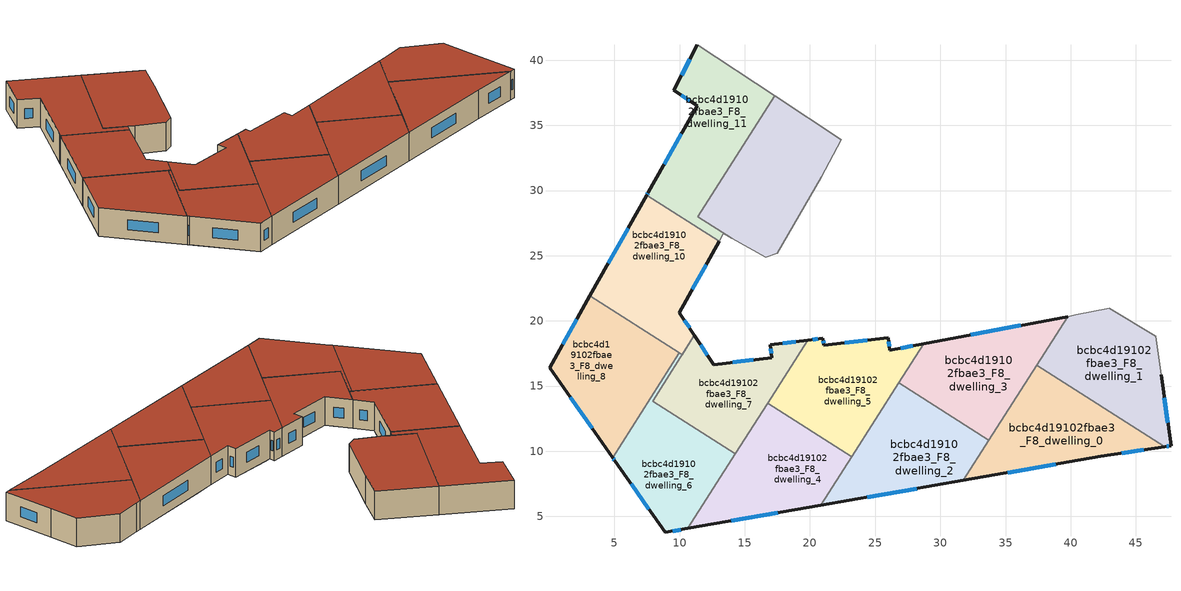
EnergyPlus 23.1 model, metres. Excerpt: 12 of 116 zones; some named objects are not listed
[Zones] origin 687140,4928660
bcbc4d19102fbae3_F8_dwelling_0
 floor adiabatic (EU_floor_Construction): 47.22,10.35 42.3,9.6 31.75,7.76 37.39,16.61 z24
 wall outside (EU_wall_Construction): 31.75,7.76 42.3,9.6 47.22,10.35 z24:27
 wall to bcbc4d19102fbae3_F8_dwelling_1 (EU_wall_Construction): 47.22,10.35 37.39,16.61 z24:27
 wall to bcbc4d19102fbae3_F8_dwelling_3 (EU_wall_Construction): 37.39,16.61 33.72,10.85 z24:27
 wall to bcbc4d19102fbae3_F8_dwelling_2 (EU_wall_Construction): 33.72,10.85 31.75,7.76 z24:27
 window (EU_Window_Construction): 43.9,9.85 45.62,10.11 / 35.18,8.36 38.87,9 z24.98:26.02
 roof outside (EU_roof_Construction): 47.22,10.35 37.39,16.61 31.75,7.76 42.3,9.6 z27
bcbc4d19102fbae3_F8_dwelling_1
 floor to bcbc4d19102fbae3_F7_dwelling_1 (EU_floor_Construction): 46.51,18.82 46.95,15.85 47.69,10.42 47.45,10.39 38,16.41 40.6,20.5 42.95,20.98 z24
 floor to bcbc4d19102fbae3_F7_dwelling_0 (EU_floor_Construction): 47.45,10.39 47.22,10.35 37.91,16.27 38,16.41 z24
 floor to bcbc4d19102fbae3_F7_dwelling_3 (EU_floor_Construction): 40.6,20.5 37.91,16.27 37.39,16.61 39.76,20.33 40.39,20.45 z24
 wall outside (EU_wall_Construction): 47.22,10.35 47.69,10.42 46.95,15.85 z24:27
 wall adiabatic (EU_wall_Construction): 46.95,15.85 46.51,18.82 42.95,20.98 40.39,20.45 39.76,20.33 z24:27
 wall to bcbc4d19102fbae3_F8_dwelling_3 (EU_wall_Construction): 39.76,20.33 37.39,16.61 z24:27
 window (EU_Window_Construction): 47.45,12.19 47.19,14.09 / 47.37,10.37 47.54,10.4 z24.98:26.02
 roof outside (EU_roof_Construction): 47.69,10.42 46.95,15.85 46.51,18.82 42.95,20.98 40.39,20.45 39.76,20.33 37.39,16.61 47.22,10.35 z27
bcbc4d19102fbae3_F8_dwelling_10
 floor to bcbc4d19102fbae3_F7_dwelling_11 (EU_floor_Construction): 12.38,26.51 11.12,24.54 7.77,26.67 7.6,26.4 11.73,23.77 11,22.45 10.14,23 9.43,21.89 4.79,24.85 7.48,29.63 z24
 floor to bcbc4d19102fbae3_F7_dwelling_10 (EU_floor_Construction): 13.03,26.1 11.73,23.77 7.6,26.4 7.77,26.67 11.12,24.54 12.38,26.51 z24
 floor to bcbc4d19102fbae3_F7_dwelling_9 (EU_floor_Construction): 9.43,21.89 7.62,19.05 3.13,21.91 4.79,24.85 z24
 floor to bcbc4d19102fbae3_F7_dwelling_8 (EU_floor_Construction): 11,22.45 9.98,20.63 11.14,18.89 10.2,17.41 9.99,17.54 7.62,19.05 10.14,23 z24
 wall outside (EU_wall_Construction): 11.14,18.89 9.98,20.63 13.03,26.1 / 7.48,29.63 3.13,21.91 z24:27
 wall to bcbc4d19102fbae3_F8_dwelling_6 (EU_wall_Construction): 9.99,17.54 10.2,17.41 11.14,18.89 z24:27
 wall to bcbc4d19102fbae3_F8_dwelling_11 (EU_wall_Construction): 13.03,26.1 7.48,29.63 z24:27
 wall to bcbc4d19102fbae3_F8_dwelling_8 (EU_wall_Construction): 3.13,21.91 9.99,17.54 z24:27
 window (EU_Window_Construction): 10.76,19.45 10.36,20.07 / 6.06,27.12 4.54,24.42 / 10.97,22.41 12.04,24.32 z24.98:26.02
 roof outside (EU_roof_Construction): 11.14,18.89 9.98,20.63 13.03,26.1 7.48,29.63 3.13,21.91 10.2,17.41 z27
bcbc4d19102fbae3_F8_dwelling_11
 floor to bcbc4d19102fbae3_F7_dwelling_12 (EU_floor_Construction): 17.3,37.27 13.25,30.92 9.53,33.28 11.34,36.5 9.56,37.7 11.37,41.19 z24
 floor to bcbc4d19102fbae3_F7_dwelling_10 (EU_floor_Construction): 13.36,26.7 13.03,26.1 12.38,26.51 12.77,27.13 14,26.34 z24
 floor to bcbc4d19102fbae3_F7_dwelling_11 (EU_floor_Construction): 13.25,30.92 11.39,28 12.77,27.13 12.38,26.51 7.48,29.63 9.53,33.28 z24
 wall outside (EU_wall_Construction): 11.37,41.19 9.56,37.69 11.34,36.5 7.6,29.85 7.48,29.63 z24:27
 wall adiabatic (EU_wall_Construction): 13.03,26.1 13.36,26.69 14.02,26.33 / 17.3,37.27 11.37,41.19 z24:27
 wall to bcbc4d19102fbae3_F8_dwelling_9 (EU_wall_Construction): 14.02,26.33 11.39,28 17.3,37.27 z24:27
 window (EU_Window_Construction): 7.56,29.78 7.52,29.7 / 10.13,34.34 8.82,32.02 / 10.14,37.31 10.76,36.89 / 10.78,40.06 10.15,38.83 z24.98:26.02
 roof outside (EU_roof_Construction): 14.02,26.33 11.39,28 17.3,37.27 11.37,41.19 9.56,37.69 11.34,36.5 7.6,29.85 7.48,29.63 13.03,26.1 13.36,26.69 z27
bcbc4d19102fbae3_F8_dwelling_2
 floor adiabatic (EU_floor_Construction): 27.89,14.57 22.53,6.15 31.75,7.76 20.84,5.86 26.82,15.25 z24; 33.72,10.85 31.75,7.76 22.53,6.15 27.89,14.57 z24
 wall outside (EU_wall_Construction): 20.84,5.86 31.75,7.76 z24:27
 wall to bcbc4d19102fbae3_F8_dwelling_3 (EU_wall_Construction): 33.72,10.85 26.82,15.25 z24:27
 wall to bcbc4d19102fbae3_F8_dwelling_5 (EU_wall_Construction): 26.82,15.25 23.22,9.59 z24:27
 wall to bcbc4d19102fbae3_F8_dwelling_4 (EU_wall_Construction): 23.22,9.59 20.84,5.86 z24:27
 window (EU_Window_Construction): 24.39,6.48 28.2,7.14 z24.98:26.02
 roof outside (EU_roof_Construction): 31.75,7.76 33.72,10.85 26.82,15.25 20.84,5.86 z27
bcbc4d19102fbae3_F8_dwelling_3
 floor to bcbc4d19102fbae3_F7_dwelling_3 (EU_floor_Construction): 39.76,20.33 34.19,11.59 28.36,15.31 30.44,18.57 z24
 floor adiabatic (EU_floor_Construction): 34.19,11.59 33.72,10.85 27.89,14.57 28.36,15.31 z24
 floor to bcbc4d19102fbae3_F7_dwelling_5 (EU_floor_Construction): 30.44,18.57 27.89,14.57 26.82,15.25 28.73,18.25 z24
 wall outside (EU_wall_Construction): 39.76,20.33 28.73,18.25 z24:27
 wall to bcbc4d19102fbae3_F8_dwelling_5 (EU_wall_Construction): 28.73,18.25 26.82,15.25 z24:27
 window (EU_Window_Construction): 36.17,19.65 32.31,18.93 z24.98:26.02
 roof outside (EU_roof_Construction): 33.72,10.85 39.76,20.33 28.73,18.25 26.82,15.25 z27
bcbc4d19102fbae3_F8_dwelling_4
 floor to bcbc4d19102fbae3_F7_dwelling_4 (EU_floor_Construction): 23.22,9.59 20.84,5.86 12.86,4.46 18.17,12.8 z24
 floor to bcbc4d19102fbae3_F7_dwelling_7 (EU_floor_Construction): 18.17,12.8 15.98,9.36 14.58,10.26 16.77,13.7 z24
 floor to bcbc4d19102fbae3_F7_dwelling_8 (EU_floor_Construction): 15.98,9.36 14.81,7.53 13.41,8.43 14.58,10.26 z24
 floor adiabatic (EU_floor_Construction): 14.81,7.53 12.86,4.46 10.64,4.08 13.41,8.43 z24
 wall outside (EU_wall_Construction): 10.64,4.08 20.84,5.86 z24:27
 wall to bcbc4d19102fbae3_F8_dwelling_5 (EU_wall_Construction): 23.22,9.59 16.77,13.7 z24:27
 wall to bcbc4d19102fbae3_F8_dwelling_6 (EU_wall_Construction): 14.28,9.8 10.64,4.08 z24:27
 wall to bcbc4d19102fbae3_F8_dwelling_7 (EU_wall_Construction): 16.77,13.7 14.28,9.8 z24:27
 window (EU_Window_Construction): 13.96,4.66 17.52,5.28 z24.98:26.02
 roof outside (EU_roof_Construction): 20.84,5.86 23.22,9.59 16.77,13.7 10.64,4.08 z27
bcbc4d19102fbae3_F8_dwelling_5
 floor to bcbc4d19102fbae3_F7_dwelling_5 (EU_floor_Construction): 28.73,18.25 23.82,10.54 18.82,13.73 21.66,18.2 25.99,18.72 26.11,17.75 z24
 floor to bcbc4d19102fbae3_F7_dwelling_4 (EU_floor_Construction): 23.82,10.54 23.22,9.59 18.17,12.8 18.78,13.75 18.82,13.73 z24
 floor to bcbc4d19102fbae3_F7_dwelling_7 (EU_floor_Construction): 21.66,18.2 18.82,13.73 18.78,13.75 18.17,12.8 16.77,13.7 19.84,18.52 20.99,18.66 21.06,18.12 z24
 wall outside (EU_wall_Construction): 28.73,18.25 26.11,17.75 25.99,18.72 21.06,18.12 20.99,18.66 19.84,18.52 z24:27
 wall to bcbc4d19102fbae3_F8_dwelling_7 (EU_wall_Construction): 19.84,18.52 16.77,13.7 z24:27
 window (EU_Window_Construction): 20.62,18.62 20.21,18.57 / 21.04,18.3 21.02,18.49 / 24.39,18.53 22.67,18.32 / 26.07,18.07 26.03,18.41 / 27.88,18.09 26.96,17.91 z24.98:26.02
 roof outside (EU_roof_Construction): 23.22,9.59 28.73,18.25 26.11,17.75 25.99,18.72 21.06,18.12 20.99,18.66 19.84,18.52 16.77,13.7 z27
bcbc4d19102fbae3_F8_dwelling_6
 floor to bcbc4d19102fbae3_F7_dwelling_6 (EU_floor_Construction): 13.41,8.43 10.64,4.08 8.91,3.78 4.87,9.51 6.85,12.6 z24
 floor to bcbc4d19102fbae3_F7_dwelling_8 (EU_floor_Construction): 11.14,18.89 7.93,13.84 14.28,9.79 13.41,8.43 6.85,12.6 9.99,17.54 10.2,17.41 z24
 wall outside (EU_wall_Construction): 4.87,9.51 5.03,9.29 8.91,3.77 10.64,4.08 z24:27
 wall to bcbc4d19102fbae3_F8_dwelling_7 (EU_wall_Construction): 14.28,9.79 7.93,13.84 11.14,18.89 z24:27
 wall to bcbc4d19102fbae3_F8_dwelling_8 (EU_wall_Construction): 9.99,17.54 4.87,9.51 z24:27
 window (EU_Window_Construction): 4.92,9.44 4.98,9.36 / 9.47,3.87 10.08,3.98 / 6.29,7.49 7.65,5.57 z24.98:26.02
 roof outside (EU_roof_Construction): 10.64,4.08 14.28,9.79 7.93,13.84 11.14,18.89 10.2,17.41 9.99,17.54 4.87,9.51 5.03,9.29 8.91,3.77 z27
bcbc4d19102fbae3_F8_dwelling_7
 floor to bcbc4d19102fbae3_F7_dwelling_7 (EU_floor_Construction): 19.84,18.52 14.58,10.26 9.67,13.38 12.17,17.32 12.62,16.64 17.08,17.18 17.08,17.22 16.96,18.17 z24
 floor to bcbc4d19102fbae3_F7_dwelling_8 (EU_floor_Construction): 12.17,17.32 9.67,13.38 14.58,10.26 14.28,9.79 7.93,13.84 11.14,18.89 z24
 wall outside (EU_wall_Construction): 19.84,18.52 16.96,18.17 17.08,17.18 12.62,16.64 11.14,18.89 z24:27
 window (EU_Window_Construction): 12.14,17.37 11.62,18.16 / 15.63,17.01 14.07,16.82 / 17,17.85 17.04,17.51 / 18.9,18.41 17.9,18.29 z24.98:26.02
 roof outside (EU_roof_Construction): 14.28,9.79 19.84,18.52 16.96,18.17 17.08,17.18 12.62,16.64 11.14,18.89 7.93,13.84 z27
bcbc4d19102fbae3_F8_dwelling_8
 floor to bcbc4d19102fbae3_F7_dwelling_8 (EU_floor_Construction): 9.99,17.54 6.85,12.6 4.48,14.11 7.62,19.05 z24
 floor to bcbc4d19102fbae3_F7_dwelling_6 (EU_floor_Construction): 6.85,12.6 4.87,9.51 3.13,11.99 4.48,14.11 z24
 floor to bcbc4d19102fbae3_F7_dwelling_9 (EU_floor_Construction): 7.62,19.05 3.13,11.99 0.02,16.39 3.13,21.91 z24
 wall outside (EU_wall_Construction): 3.13,21.91 0.02,16.39 4.87,9.51 z24:27
 window (EU_Window_Construction): 2.12,20.12 1.03,18.19 / 1.6,14.16 3.3,11.75 z24.98:26.02
 roof outside (EU_roof_Construction): 4.87,9.51 9.99,17.54 3.13,21.91 0.02,16.39 z27
bcbc4d19102fbae3_F8_dwelling_9
 floor to bcbc4d19102fbae3_F7_dwelling_10 (EU_floor_Construction): 22.4,33.89 20.85,31.01 17.48,25.19 16.6,24.88 14,26.34 12.77,27.13 18.65,36.37 z24
 floor to bcbc4d19102fbae3_F7_dwelling_11 (EU_floor_Construction): 14.62,30.04 12.77,27.13 11.39,28 13.25,30.92 z24
 floor to bcbc4d19102fbae3_F7_dwelling_12 (EU_floor_Construction): 18.65,36.37 14.62,30.04 13.25,30.92 17.3,37.27 z24
 wall adiabatic (EU_wall_Construction): 14.02,26.33 16.6,24.88 17.48,25.19 20.85,31.01 22.4,33.89 17.3,37.27 z24:27
 roof outside (EU_roof_Construction): 17.48,25.19 20.85,31.01 22.4,33.89 17.3,37.27 11.39,28 14.02,26.33 16.6,24.88 z27
[Building]
EU S2 Campaign: North Axis=0; Terrain=City; Solar Distribution=FullExterior
[Site:Location]
Bologna: Latitude=44.5; Longitude=11.25; Time Zone=1; Elevation=37
[SizingPeriod:WeatherFileDays]
AnnualSizingPeriod: Begin Month=1; Begin Day of Month=1; End Month=12; End Day of Month=31; Day of Week for Start Day=Monday; Use Weather File Daylight Saving Period=No; Use Weather File Rain and Snow Indicators=No
[MATERIAL]
EU_InternalMass_Material: Roughness=MediumRough; Thickness=0.1; Conductivity=1; Density=1800; Specific Heat=900; Thermal Absorptance=0.9; Solar Absorptance=0.7; Visible Absorptance=0.7
[MATERIAL:NOMASS] Roughness=MediumRough; Thermal Absorptance=0.9; Solar Absorptance=0.7; Visible Absorptance=0.7
Name | Thermal Resistance
EU_wall_NoMass | 0.905828
EU_roof_NoMass | 0.37593
EU_floor_NoMass | 0.67114
[WINDOWMATERIAL:SIMPLEGLAZINGSYSTEM]
EU_Window_SimpleGlazing: UFactor=4.52486; Solar Heat Gain Coefficient=0.85; Visible Transmittance=0.85
[CONSTRUCTION]
EU_wall_Construction: EU_wall_NoMass
EU_roof_Construction: EU_roof_NoMass
EU_floor_Construction: EU_floor_NoMass
EU_Window_Construction: EU_Window_SimpleGlazing
EU_InternalMass_Construction: EU_InternalMass_Material
[ZONE] Type=1; Multiplier=1; Ceiling Height=autocalculate; Floor Area=autocalculate; Part of Total Floor Area=Yes
Name | Volume
bcbc4d19102fbae3_F8_dwelling_0 | 181.607
bcbc4d19102fbae3_F8_dwelling_1 | 181.62
bcbc4d19102fbae3_F8_dwelling_10 | 187.219
bcbc4d19102fbae3_F8_dwelling_11 | 189.973
bcbc4d19102fbae3_F8_dwelling_2 | 181.604
bcbc4d19102fbae3_F8_dwelling_3 | 181.587
bcbc4d19102fbae3_F8_dwelling_4 | 181.589
bcbc4d19102fbae3_F8_dwelling_5 | 181.586
bcbc4d19102fbae3_F8_dwelling_6 | 160.801
bcbc4d19102fbae3_F8_dwelling_7 | 153.664
bcbc4d19102fbae3_F8_dwelling_8 | 188.405
bcbc4d19102fbae3_F8_dwelling_9 | 209.552
[INTERNALMASS] Construction=EU_InternalMass_Construction
Name | Zone or ZoneList | Surface Area
bcbc4d19102fbae3_F8_dwelling_0_EU_InternalMass | bcbc4d19102fbae3_F8_dwelling_0 | 60.5345
bcbc4d19102fbae3_F8_dwelling_1_EU_InternalMass | bcbc4d19102fbae3_F8_dwelling_1 | 60.5375
bcbc4d19102fbae3_F8_dwelling_2_EU_InternalMass | bcbc4d19102fbae3_F8_dwelling_2 | 60.5352
bcbc4d19102fbae3_F8_dwelling_3_EU_InternalMass | bcbc4d19102fbae3_F8_dwelling_3 | 60.5266
bcbc4d19102fbae3_F8_dwelling_4_EU_InternalMass | bcbc4d19102fbae3_F8_dwelling_4 | 60.5318
bcbc4d19102fbae3_F8_dwelling_5_EU_InternalMass | bcbc4d19102fbae3_F8_dwelling_5 | 60.5282
bcbc4d19102fbae3_F8_dwelling_6_EU_InternalMass | bcbc4d19102fbae3_F8_dwelling_6 | 53.6055
bcbc4d19102fbae3_F8_dwelling_7_EU_InternalMass | bcbc4d19102fbae3_F8_dwelling_7 | 51.2174
bcbc4d19102fbae3_F8_dwelling_8_EU_InternalMass | bcbc4d19102fbae3_F8_dwelling_8 | 62.8028
bcbc4d19102fbae3_F8_dwelling_9_EU_InternalMass | bcbc4d19102fbae3_F8_dwelling_9 | 69.8496
bcbc4d19102fbae3_F8_dwelling_10_EU_InternalMass | bcbc4d19102fbae3_F8_dwelling_10 | 62.404
bcbc4d19102fbae3_F8_dwelling_11_EU_InternalMass | bcbc4d19102fbae3_F8_dwelling_11 | 63.3252
[OTHEREQUIPMENT] Fuel Type=Electricity; Design Level Calculation Method=Watts/Area; Power per Zone Floor Area=1; Fraction Latent=0; Fraction Radiant=0; Fraction Lost=0; Carbon Dioxide Generation Rate=0; EndUse Subcategory=EU_Step8_InternalGains
Name | Zone or ZoneList or Space or SpaceList | Schedule
EU_Step8_InternalGain_bcbc4d19102fbae3_F8_dwelling_0_f000 | bcbc4d19102fbae3_F8_dwelling_0 | EU_Step8_GainSchedule_bcbc4d19102fbae3_F8_dwelling_0_f000
EU_Step8_InternalGain_bcbc4d19102fbae3_F8_dwelling_1_f000 | bcbc4d19102fbae3_F8_dwelling_1 | EU_Step8_GainSchedule_bcbc4d19102fbae3_F8_dwelling_1_f000
EU_Step8_InternalGain_bcbc4d19102fbae3_F8_dwelling_2_f000 | bcbc4d19102fbae3_F8_dwelling_2 | EU_Step8_GainSchedule_bcbc4d19102fbae3_F8_dwelling_2_f000
EU_Step8_InternalGain_bcbc4d19102fbae3_F8_dwelling_3_f000 | bcbc4d19102fbae3_F8_dwelling_3 | EU_Step8_GainSchedule_bcbc4d19102fbae3_F8_dwelling_3_f000
EU_Step8_InternalGain_bcbc4d19102fbae3_F8_dwelling_4_f000 | bcbc4d19102fbae3_F8_dwelling_4 | EU_Step8_GainSchedule_bcbc4d19102fbae3_F8_dwelling_4_f000
EU_Step8_InternalGain_bcbc4d19102fbae3_F8_dwelling_5_f000 | bcbc4d19102fbae3_F8_dwelling_5 | EU_Step8_GainSchedule_bcbc4d19102fbae3_F8_dwelling_5_f000
EU_Step8_InternalGain_bcbc4d19102fbae3_F8_dwelling_6_f000 | bcbc4d19102fbae3_F8_dwelling_6 | EU_Step8_GainSchedule_bcbc4d19102fbae3_F8_dwelling_6_f000
EU_Step8_InternalGain_bcbc4d19102fbae3_F8_dwelling_7_f000 | bcbc4d19102fbae3_F8_dwelling_7 | EU_Step8_GainSchedule_bcbc4d19102fbae3_F8_dwelling_7_f000
EU_Step8_InternalGain_bcbc4d19102fbae3_F8_dwelling_8_f000 | bcbc4d19102fbae3_F8_dwelling_8 | EU_Step8_GainSchedule_bcbc4d19102fbae3_F8_dwelling_8_f000
EU_Step8_InternalGain_bcbc4d19102fbae3_F8_dwelling_9_f000 | bcbc4d19102fbae3_F8_dwelling_9 | EU_Step8_GainSchedule_bcbc4d19102fbae3_F8_dwelling_9_f000
EU_Step8_InternalGain_bcbc4d19102fbae3_F8_dwelling_10_f000 | bcbc4d19102fbae3_F8_dwelling_10 | EU_Step8_GainSchedule_bcbc4d19102fbae3_F8_dwelling_10_f000
EU_Step8_InternalGain_bcbc4d19102fbae3_F8_dwelling_11_f000 | bcbc4d19102fbae3_F8_dwelling_11 | EU_Step8_GainSchedule_bcbc4d19102fbae3_F8_dwelling_11_f000
[ZONEVENTILATION:DESIGNFLOWRATE] Schedule=EU_AlwaysOn; Design Flow Rate Calculation Method=AirChanges/Hour; Air Changes per Hour=0.73129; Ventilation Type=Natural; Fan Pressure Rise=0; Fan Total Efficiency=1; Constant Term Coefficient=1; Temperature Term Coefficient=0; Velocity Term Coefficient=0; Velocity Squared Term Coefficient=0; Minimum Indoor Temperature=-100; Maximum Indoor Temperature=100; Delta Temperature=-100; Minimum Outdoor Temperature=-100; Maximum Outdoor Temperature=100; Maximum Wind Speed=40
Name | Zone or ZoneList or Space or SpaceList
EU_ConstantAir_bcbc4d19102fbae3_F8_dwelling_0 | bcbc4d19102fbae3_F8_dwelling_0
EU_ConstantAir_bcbc4d19102fbae3_F8_dwelling_1 | bcbc4d19102fbae3_F8_dwelling_1
EU_ConstantAir_bcbc4d19102fbae3_F8_dwelling_2 | bcbc4d19102fbae3_F8_dwelling_2
EU_ConstantAir_bcbc4d19102fbae3_F8_dwelling_3 | bcbc4d19102fbae3_F8_dwelling_3
EU_ConstantAir_bcbc4d19102fbae3_F8_dwelling_4 | bcbc4d19102fbae3_F8_dwelling_4
EU_ConstantAir_bcbc4d19102fbae3_F8_dwelling_5 | bcbc4d19102fbae3_F8_dwelling_5
EU_ConstantAir_bcbc4d19102fbae3_F8_dwelling_6 | bcbc4d19102fbae3_F8_dwelling_6
EU_ConstantAir_bcbc4d19102fbae3_F8_dwelling_7 | bcbc4d19102fbae3_F8_dwelling_7
EU_ConstantAir_bcbc4d19102fbae3_F8_dwelling_8 | bcbc4d19102fbae3_F8_dwelling_8
EU_ConstantAir_bcbc4d19102fbae3_F8_dwelling_9 | bcbc4d19102fbae3_F8_dwelling_9
EU_ConstantAir_bcbc4d19102fbae3_F8_dwelling_10 | bcbc4d19102fbae3_F8_dwelling_10
EU_ConstantAir_bcbc4d19102fbae3_F8_dwelling_11 | bcbc4d19102fbae3_F8_dwelling_11
[HVACTEMPLATE:ZONE:IDEALLOADSAIRSYSTEM] System Availability Schedule=EU_AlwaysOn; Maximum Heating Supply Air Temperature=50; Minimum Cooling Supply Air Temperature=13; Maximum Heating Supply Air Humidity Ratio=0.0156; Minimum Cooling Supply Air Humidity Ratio=0.0077; Heating Limit=NoLimit; Cooling Limit=NoLimit; Heating Availability Schedule=EU_AlwaysOn; Cooling Availability Schedule=EU_CoolingOff; Dehumidification Control Type=ConstantSensibleHeatRatio; Cooling Sensible Heat Ratio=0.7; Dehumidification Setpoint=60; Humidification Control Type=None; Humidification Setpoint=30; Outdoor Air Method=None; Outdoor Air Flow Rate per Person=0.00944; Outdoor Air Flow Rate per Zone Floor Area=0; Outdoor Air Flow Rate per Zone=0; Demand Controlled Ventilation Type=None; Outdoor Air Economizer Type=NoEconomizer; Heat Recovery Type=None; Sensible Heat Recovery Effectiveness=0.7; Latent Heat Recovery Effectiveness=0.65
Name | Template Thermostat
bcbc4d19102fbae3_F8_dwelling_0 | EU_HeatOnly_bcbc4d19102fbae3_F8_dwelling_0
bcbc4d19102fbae3_F8_dwelling_1 | EU_HeatOnly_bcbc4d19102fbae3_F8_dwelling_1
bcbc4d19102fbae3_F8_dwelling_2 | EU_HeatOnly_bcbc4d19102fbae3_F8_dwelling_2
bcbc4d19102fbae3_F8_dwelling_3 | EU_HeatOnly_bcbc4d19102fbae3_F8_dwelling_3
bcbc4d19102fbae3_F8_dwelling_4 | EU_HeatOnly_bcbc4d19102fbae3_F8_dwelling_4
bcbc4d19102fbae3_F8_dwelling_5 | EU_HeatOnly_bcbc4d19102fbae3_F8_dwelling_5
bcbc4d19102fbae3_F8_dwelling_6 | EU_HeatOnly_bcbc4d19102fbae3_F8_dwelling_6
bcbc4d19102fbae3_F8_dwelling_7 | EU_HeatOnly_bcbc4d19102fbae3_F8_dwelling_7
bcbc4d19102fbae3_F8_dwelling_8 | EU_HeatOnly_bcbc4d19102fbae3_F8_dwelling_8
bcbc4d19102fbae3_F8_dwelling_9 | EU_HeatOnly_bcbc4d19102fbae3_F8_dwelling_9
bcbc4d19102fbae3_F8_dwelling_10 | EU_HeatOnly_bcbc4d19102fbae3_F8_dwelling_10
bcbc4d19102fbae3_F8_dwelling_11 | EU_HeatOnly_bcbc4d19102fbae3_F8_dwelling_11
[SIZING:ZONE] Zone Cooling Design Supply Air Temperature Input Method=SupplyAirTemperature; Zone Cooling Design Supply Air Temperature=13; Zone Heating Design Supply Air Temperature Input Method=SupplyAirTemperature; Zone Heating Design Supply Air Temperature=50; Zone Cooling Design Supply Air Humidity Ratio=0.008; Zone Heating Design Supply Air Humidity Ratio=0.008; Cooling Design Air Flow Method=DesignDay; Cooling Design Air Flow Rate=0; Cooling Minimum Air Flow per Zone Floor Area=0.000762; Cooling Minimum Air Flow=0; Cooling Minimum Air Flow Fraction=0.2; Heating Design Air Flow Method=DesignDay; Heating Design Air Flow Rate=0; Heating Maximum Air Flow per Zone Floor Area=0.002032; Heating Maximum Air Flow=0.141576; Heating Maximum Air Flow Fraction=0.3; Account for Dedicated Outdoor Air System=No; Dedicated Outdoor Air System Control Strategy=NeutralSupplyAir; Dedicated Outdoor Air Low Setpoint Temperature for Design=autosize; Dedicated Outdoor Air High Setpoint Temperature for Design=autosize; Zone Load Sizing Method=Sensible Load Only No Latent Load; Zone Latent Cooling Design Supply Air Humidity Ratio Input Method=HumidityRatioDifference; Zone Cooling Design Supply Air Humidity Ratio Difference=0.005; Zone Latent Heating Design Supply Air Humidity Ratio Input Method=HumidityRatioDifference; Zone Humidification Design Supply Air Humidity Ratio Difference=0.005
bcbc4d19102fbae3_F8_dwelling_0; bcbc4d19102fbae3_F8_dwelling_1; bcbc4d19102fbae3_F8_dwelling_2; bcbc4d19102fbae3_F8_dwelling_3; bcbc4d19102fbae3_F8_dwelling_4; bcbc4d19102fbae3_F8_dwelling_5; bcbc4d19102fbae3_F8_dwelling_6; bcbc4d19102fbae3_F8_dwelling_7; bcbc4d19102fbae3_F8_dwelling_8; bcbc4d19102fbae3_F8_dwelling_9; bcbc4d19102fbae3_F8_dwelling_10; bcbc4d19102fbae3_F8_dwelling_11
[SCHEDULE:CONSTANT]
Name | Hourly Value
EU_AlwaysOn | 1
EU_CoolingOff | 0
[SCHEDULE:FILE] Column Number=1; Rows to Skip at Top=0; Number of Hours of Data=8760; Column Separator=Comma; Interpolate to Timestep=No; Minutes per Item=60; Adjust Schedule for Daylight Savings=Yes
Name | File
EU_Step8_GainSchedule_bcbc4d19102fbae3_F8_dwelling_0_f000 | ../../schedules/bcbc4d19102fbae3/bcbc4d19102fbae3_F8_dwelling_0_f000_gain.csv
EU_Step8_GainSchedule_bcbc4d19102fbae3_F8_dwelling_1_f000 | ../../schedules/bcbc4d19102fbae3/bcbc4d19102fbae3_F8_dwelling_1_f000_gain.csv
EU_Step8_GainSchedule_bcbc4d19102fbae3_F8_dwelling_2_f000 | ../../schedules/bcbc4d19102fbae3/bcbc4d19102fbae3_F8_dwelling_2_f000_gain.csv
EU_Step8_GainSchedule_bcbc4d19102fbae3_F8_dwelling_3_f000 | ../../schedules/bcbc4d19102fbae3/bcbc4d19102fbae3_F8_dwelling_3_f000_gain.csv
EU_Step8_GainSchedule_bcbc4d19102fbae3_F8_dwelling_4_f000 | ../../schedules/bcbc4d19102fbae3/bcbc4d19102fbae3_F8_dwelling_4_f000_gain.csv
EU_Step8_GainSchedule_bcbc4d19102fbae3_F8_dwelling_5_f000 | ../../schedules/bcbc4d19102fbae3/bcbc4d19102fbae3_F8_dwelling_5_f000_gain.csv
EU_Step8_GainSchedule_bcbc4d19102fbae3_F8_dwelling_6_f000 | ../../schedules/bcbc4d19102fbae3/bcbc4d19102fbae3_F8_dwelling_6_f000_gain.csv
EU_Step8_GainSchedule_bcbc4d19102fbae3_F8_dwelling_7_f000 | ../../schedules/bcbc4d19102fbae3/bcbc4d19102fbae3_F8_dwelling_7_f000_gain.csv
EU_Step8_GainSchedule_bcbc4d19102fbae3_F8_dwelling_8_f000 | ../../schedules/bcbc4d19102fbae3/bcbc4d19102fbae3_F8_dwelling_8_f000_gain.csv
EU_Step8_GainSchedule_bcbc4d19102fbae3_F8_dwelling_9_f000 | ../../schedules/bcbc4d19102fbae3/bcbc4d19102fbae3_F8_dwelling_9_f000_gain.csv
EU_Step8_GainSchedule_bcbc4d19102fbae3_F8_dwelling_10_f000 | ../../schedules/bcbc4d19102fbae3/bcbc4d19102fbae3_F8_dwelling_10_f000_gain.csv
EU_Step8_GainSchedule_bcbc4d19102fbae3_F8_dwelling_11_f000 | ../../schedules/bcbc4d19102fbae3/bcbc4d19102fbae3_F8_dwelling_11_f000_gain.csv
